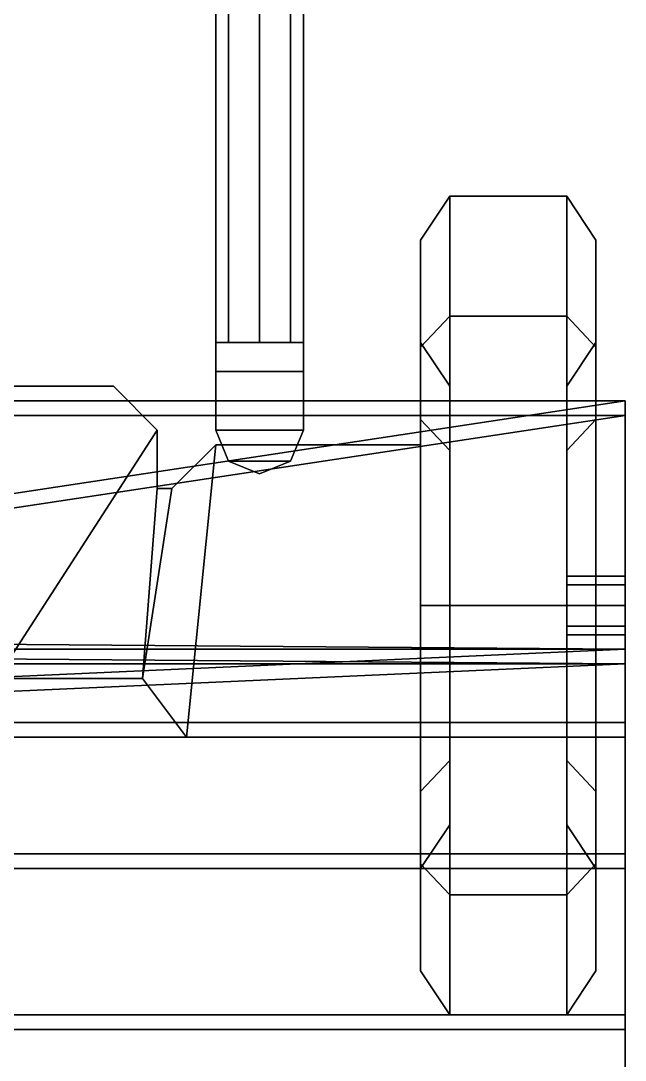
# Model space of a CAD drawing. Header units: millimetres. Extents: x -0.65 to 1, y -1.13 to 8.58.
# Drawn here: x 0.197 to 0.61, y -0.311 to 0.4 of the extents above; entities that cross this region are included whole.
import ezdxf

# ---------------------------------------------------------------- set-up
doc = ezdxf.new("R2010")
doc.units = ezdxf.units.MM
for name, color, linetype in [('trail1', 5, 'Continuous'), ('turret', 2, 'Continuous'), ('wheels', 2, 'Continuous')]:
    doc.layers.add(name, color=color, linetype=linetype)

msp = doc.modelspace()

# ---------------------------------------------------------------- linework, layer by layer
for points in [[(0.18, -0.05, 0.38), (0.29, 0.12, 0.38), (0.26, 0.15, 0.38), (-0.26, 0.15, 0.38)], [(-0.26, 0.15, 0.24), (0.26, 0.15, 0.24), (0.29, 0.12, 0.24), (0.18, -0.05, 0.24)], [(0.26, 0.15, 0.24), (-0.26, 0.15, 0.24), (-0.26, 0.15, 0.38), (0.26, 0.15, 0.38)], [(0.29, 0.12, 0.24), (0.26, 0.15, 0.24), (0.26, 0.15, 0.38), (0.29, 0.12, 0.38)], [(0.28, -0.05, 0.38), (0.29, 0.08, 0.38), (0.29, 0.12, 0.38), (0.18, -0.05, 0.38)], [(0.18, -0.05, 0.24), (0.29, 0.12, 0.24), (0.29, 0.08, 0.24), (0.28, -0.05, 0.24)], [(0.29, 0.08, 0.24), (0.29, 0.12, 0.24), (0.29, 0.12, 0.38), (0.29, 0.08, 0.38)], [(0.31, -0.09, 0.38), (0.33, 0.11, 0.38), (0.3, 0.08, 0.38), (0.28, -0.05, 0.38)], [(0.28, -0.05, 0.24), (0.3, 0.08, 0.24), (0.33, 0.11, 0.24), (0.31, -0.09, 0.24)], [(0.33, 0.11, 0.24), (0.3, 0.08, 0.24), (0.3, 0.08, 0.38), (0.33, 0.11, 0.38)], [(0.47, -0.09, 0.38), (0.47, 0.11, 0.38), (0.33, 0.11, 0.38), (0.31, -0.09, 0.38)], [(0.31, -0.09, 0.24), (0.33, 0.11, 0.24), (0.47, 0.11, 0.24), (0.47, -0.09, 0.24)], [(0.47, 0.11, 0.24), (0.33, 0.11, 0.24), (0.33, 0.11, 0.38), (0.47, 0.11, 0.38)], [(0.47, -0.09, 0.24), (0.47, 0.11, 0.24), (0.47, 0.11, 0.38), (0.47, -0.09, 0.38)], [(0.28, -0.05, 0.38), (0.3, 0.08, 0.38), (0.29, 0.08, 0.38), (0.28, -0.05, 0.38)], [(0.28, -0.05, 0.24), (0.29, 0.08, 0.24), (0.3, 0.08, 0.24), (0.28, -0.05, 0.24)], [(0.3, 0.08, 0.24), (0.29, 0.08, 0.24), (0.29, 0.08, 0.38), (0.3, 0.08, 0.38)], [(0.18, -0.05, 0.24), (0.28, -0.05, 0.24), (0.28, -0.05, 0.38), (0.18, -0.05, 0.38)], [(0.28, -0.05, 0.24), (0.31, -0.09, 0.24), (0.31, -0.09, 0.38), (0.28, -0.05, 0.38)], [(0.31, -0.09, 0.24), (0.47, -0.09, 0.24), (0.47, -0.09, 0.38), (0.31, -0.09, 0.38)]]:
    msp.add_3dface(points)
at = {"layer": 'trail1'}
for points in [[(0.33879, 1.77, 0.33121), (0.33, 1.77, 0.31), (0.33, 0.18, 0.31), (0.33879, 0.18, 0.33121)], [(0.33, 1.77, 0.31), (0.33879, 1.77, 0.28879), (0.33879, 0.18, 0.28879), (0.33, 0.18, 0.31)], [(0.36, 1.77, 0.34), (0.33879, 1.77, 0.33121), (0.33879, 0.18, 0.33121), (0.36, 0.18, 0.34)], [(0.33879, 1.77, 0.28879), (0.36, 1.77, 0.28), (0.36, 0.18, 0.28), (0.33879, 0.18, 0.28879)], [(0.38121, 1.77, 0.33121), (0.36, 1.77, 0.34), (0.36, 0.18, 0.34), (0.38121, 0.18, 0.33121)], [(0.36, 1.77, 0.28), (0.38121, 1.77, 0.28879), (0.38121, 0.18, 0.28879), (0.36, 0.18, 0.28)], [(0.39, 1.77, 0.31), (0.38121, 1.77, 0.33121), (0.38121, 0.18, 0.33121), (0.39, 0.18, 0.31)], [(0.38121, 1.77, 0.28879), (0.39, 1.77, 0.31), (0.39, 0.18, 0.31), (0.38121, 0.18, 0.28879)], [(0.33, 0.16, 0.34), (0.33, 0.12, 0.34), (0.33, 0.12, 0.36), (0.33, 0.18, 0.36)], [(0.33, 0.18, 0.36), (0.33, 0.12, 0.36), (0.39, 0.12, 0.36), (0.39, 0.18, 0.36)], [(0.39, 0.18, 0.26), (0.39, 0.12, 0.26), (0.33, 0.12, 0.26), (0.33, 0.18, 0.26)], [(0.33, 0.12, 0.28), (0.33, 0.16, 0.28), (0.33, 0.18, 0.26), (0.33, 0.12, 0.26)], [(0.33, 0.16, 0.28), (0.33, 0.16, 0.34), (0.33, 0.18, 0.36), (0.33, 0.18, 0.26)], [(0.33, 0.18, 0.26), (0.33, 0.18, 0.36), (0.39, 0.18, 0.36), (0.39, 0.18, 0.26)], [(0.39, 0.12, 0.34), (0.39, 0.16, 0.34), (0.39, 0.18, 0.36), (0.39, 0.12, 0.36)], [(0.39, 0.16, 0.28), (0.39, 0.12, 0.28), (0.39, 0.12, 0.26), (0.39, 0.18, 0.26)], [(0.39, 0.16, 0.34), (0.39, 0.16, 0.28), (0.39, 0.18, 0.26), (0.39, 0.18, 0.36)], [(0.33, 0.16, 0.28), (0.33, 0.12, 0.28), (0.39, 0.12, 0.28), (0.39, 0.16, 0.28)], [(0.33, 0.16, 0.34), (0.33, 0.16, 0.28), (0.39, 0.16, 0.28), (0.39, 0.16, 0.34)], [(0.33, 0.12, 0.34), (0.33879, 0.09879, 0.34), (0.33879, 0.09879, 0.36), (0.33, 0.12, 0.36)], [(0.33, 0.12, 0.36), (0.33879, 0.09879, 0.36), (0.38121, 0.09879, 0.36), (0.39, 0.12, 0.36)], [(0.39, 0.12, 0.26), (0.38121, 0.09879, 0.26), (0.33879, 0.09879, 0.26), (0.33, 0.12, 0.26)], [(0.33879, 0.09879, 0.28), (0.33, 0.12, 0.28), (0.33, 0.12, 0.26), (0.33879, 0.09879, 0.26)], [(0.33, 0.12, 0.28), (0.33879, 0.09879, 0.28), (0.38121, 0.09879, 0.28), (0.39, 0.12, 0.28)], [(0.38121, 0.09879, 0.34), (0.39, 0.12, 0.34), (0.39, 0.12, 0.36), (0.38121, 0.09879, 0.36)], [(0.39, 0.12, 0.28), (0.38121, 0.09879, 0.28), (0.38121, 0.09879, 0.26), (0.39, 0.12, 0.26)], [(0.33879, 0.09879, 0.34), (0.36, 0.09, 0.34), (0.36, 0.09, 0.36), (0.33879, 0.09879, 0.36)], [(0.33879, 0.09879, 0.36), (0.36, 0.09, 0.36), (0.36, 0.09, 0.36), (0.38121, 0.09879, 0.36)], [(0.38121, 0.09879, 0.26), (0.36, 0.09, 0.26), (0.36, 0.09, 0.26), (0.33879, 0.09879, 0.26)], [(0.36, 0.09, 0.28), (0.33879, 0.09879, 0.28), (0.33879, 0.09879, 0.26), (0.36, 0.09, 0.26)], [(0.33879, 0.09879, 0.28), (0.36, 0.09, 0.28), (0.36, 0.09, 0.28), (0.38121, 0.09879, 0.28)], [(0.36, 0.09, 0.34), (0.38121, 0.09879, 0.34), (0.38121, 0.09879, 0.36), (0.36, 0.09, 0.36)], [(0.38121, 0.09879, 0.28), (0.36, 0.09, 0.28), (0.36, 0.09, 0.26), (0.38121, 0.09879, 0.26)]]:
    msp.add_3dface(points, dxfattribs=at)
at = {"layer": 'turret'}
for points in [[(0.61, 0.13, 1.02), (0.61, 0.14, 1.02), (-0.61, 0.14, 1.02), (-0.61, 0.13, 1.02)], [(0.61, 0.14, 1.02), (-0.18, 0.02037, 0.83), (-0.25, 0.02037, 0.83), (-0.61, 0.14, 1.02)], [(-0.18, 0.02037, 0.83), (0.61, 0.14, 1.02), (0.61, -0.03, 0.75), (-0.18, -0.0237, 0.76)], [(0.61, -0.04, 0.75), (0.61, -0.03, 0.75), (0.61, 0.14, 1.02), (0.61, 0.13, 1.02)], [(-0.18, 0.01037, 0.83), (0.61, 0.13, 1.02), (-0.61, 0.13, 1.02), (-0.25, 0.01037, 0.83)], [(0.61, 0.13, 1.02), (-0.18, 0.01037, 0.83), (-0.18, -0.0337, 0.76), (0.61, -0.04, 0.75)], [(-0.18, -0.0237, 0.76), (0.61, -0.03, 0.75), (-0.61, -0.03, 0.75), (-0.25, -0.0237, 0.76)], [(0.61, -0.03, 0.75), (0.05, -0.055, 0.73), (-0.05, -0.055, 0.73), (-0.61, -0.03, 0.75)], [(0.61, -0.04, 0.75), (-0.18, -0.0337, 0.76), (-0.25, -0.0337, 0.76), (-0.61, -0.04, 0.75)], [(0.61, -0.03, 0.75), (0.61, -0.08, 0.71), (0.08, -0.08, 0.71), (0.05, -0.055, 0.73)], [(0.61, -0.09, 0.71), (0.61, -0.08, 0.71), (0.61, -0.03, 0.75), (0.61, -0.04, 0.75)], [(0.05, -0.065, 0.73), (0.61, -0.04, 0.75), (-0.61, -0.04, 0.75), (-0.05, -0.065, 0.73)], [(0.61, -0.09, 0.71), (0.61, -0.04, 0.75), (0.05, -0.065, 0.73), (0.08, -0.09, 0.71)], [(0.61, -0.08, 0.71), (0.61, -0.17, 0.67), (0.08, -0.17, 0.67), (0.08, -0.08, 0.71)], [(0.61, -0.18, 0.67), (0.61, -0.17, 0.67), (0.61, -0.08, 0.71), (0.61, -0.09, 0.71)], [(0.61, -0.18, 0.67), (0.61, -0.09, 0.71), (0.08, -0.09, 0.71), (0.08, -0.18, 0.67)], [(0.61, -0.17, 0.67), (0.61, -0.28, 0.61), (0.08, -0.28, 0.61), (0.08, -0.17, 0.67)], [(0.61, -0.29, 0.61), (0.61, -0.28, 0.61), (0.61, -0.17, 0.67), (0.61, -0.18, 0.67)], [(0.61, -0.29, 0.61), (0.61, -0.18, 0.67), (0.08, -0.18, 0.67), (0.08, -0.29, 0.61)], [(0.61, -0.28, 0.61), (0.61, -0.42, 0.5), (0.08, -0.42, 0.5), (0.08, -0.28, 0.61)], [(0.61, -0.43, 0.5), (0.61, -0.42, 0.5), (0.61, -0.28, 0.61), (0.61, -0.29, 0.61)], [(0.61, -0.43, 0.5), (0.61, -0.29, 0.61), (0.08, -0.29, 0.61), (0.08, -0.43, 0.5)]]:
    msp.add_3dface(points, dxfattribs=at)
at = {"layer": 'wheels'}
for points in [[(0.49, 0.28, 0.3), (0.49, 0.19799, 0.10201), (0.47, 0.17678, 0.12322), (0.47, 0.25, 0.3)], [(0.49, 0.19799, 0.49799), (0.49, 0.28, 0.3), (0.47, 0.25, 0.3), (0.47, 0.17678, 0.47678)], [(0.49, 0.19799, 0.10201), (0.49, 0.28, 0.3), (0.57, 0.28, 0.3), (0.57, 0.19799, 0.10201)], [(0.49, 0.28, 0.3), (0.49, 0.19799, 0.49799), (0.57, 0.19799, 0.49799), (0.57, 0.28, 0.3)], [(0.57, 0.19799, 0.10201), (0.57, 0.28, 0.3), (0.59, 0.25, 0.3), (0.59, 0.17678, 0.12322)], [(0.57, 0.28, 0.3), (0.57, 0.19799, 0.49799), (0.59, 0.17678, 0.47678), (0.59, 0.25, 0.3)], [(0.47, 0.25, 0.3), (0.47, 0.17678, 0.12322), (0.47, 0.12728, 0.17272), (0.47, 0.18, 0.3)], [(0.47, 0.17678, 0.47678), (0.47, 0.25, 0.3), (0.47, 0.18, 0.3), (0.47, 0.12728, 0.42728)], [(0.59, 0.17678, 0.12322), (0.59, 0.25, 0.3), (0.59, 0.18, 0.3), (0.59, 0.12728, 0.17272)], [(0.59, 0.25, 0.3), (0.59, 0.17678, 0.47678), (0.59, 0.12728, 0.42728), (0.59, 0.18, 0.3)], [(0.49, 0.19799, 0.10201), (0.49, 0, 0.02), (0.47, 0, 0.05), (0.47, 0.17678, 0.12322)], [(0.49, 0, 0.58), (0.49, 0.19799, 0.49799), (0.47, 0.17678, 0.47678), (0.47, 0, 0.55)], [(0.49, 0, 0.02), (0.49, 0.19799, 0.10201), (0.57, 0.19799, 0.10201), (0.57, 0, 0.02)], [(0.49, 0.19799, 0.49799), (0.49, 0, 0.58), (0.57, 0, 0.58), (0.57, 0.19799, 0.49799)], [(0.57, 0, 0.02), (0.57, 0.19799, 0.10201), (0.59, 0.17678, 0.12322), (0.59, 0, 0.05)], [(0.57, 0.19799, 0.49799), (0.57, 0, 0.58), (0.59, 0, 0.55), (0.59, 0.17678, 0.47678)], [(0.47, 0.12728, 0.42728), (0.47, 0.18, 0.3), (0.49, 0.15, 0.3), (0.49, 0.10607, 0.40607)], [(0.47, 0.18, 0.3), (0.47, 0.12728, 0.17272), (0.49, 0.10607, 0.19393), (0.49, 0.15, 0.3)], [(0.59, 0.18, 0.3), (0.59, 0.12728, 0.42728), (0.57, 0.10607, 0.40607), (0.57, 0.15, 0.3)], [(0.59, 0.12728, 0.17272), (0.59, 0.18, 0.3), (0.57, 0.15, 0.3), (0.57, 0.10607, 0.19393)], [(0.47, 0.17678, 0.12322), (0.47, 0, 0.05), (0.47, 0, 0.12), (0.47, 0.12728, 0.17272)], [(0.47, 0, 0.55), (0.47, 0.17678, 0.47678), (0.47, 0.12728, 0.42728), (0.47, 0, 0.48)], [(0.59, 0, 0.05), (0.59, 0.17678, 0.12322), (0.59, 0.12728, 0.17272), (0.59, 0, 0.12)], [(0.59, 0.17678, 0.47678), (0.59, 0, 0.55), (0.59, 0, 0.48), (0.59, 0.12728, 0.42728)], [(0.49, -0.10607, 0.19393), (0.49, 0.15, 0.3), (0.49, 0.10607, 0.19393), (0.49, 0, 0.15)], [(0.49, -0.15, 0.3), (0.49, 0.10607, 0.40607), (0.49, 0.15, 0.3), (0.49, -0.10607, 0.19393)], [(0.57, 0.10607, 0.19393), (0.57, 0.15, 0.3), (0.57, 0.02, 0.3), (0.57, 0.01414, 0.28586)], [(0.57, 0.15, 0.3), (0.57, 0.10607, 0.40607), (0.57, 0.01414, 0.31414), (0.57, 0.02, 0.3)], [(0.47, 0.12728, 0.17272), (0.47, 0, 0.12), (0.49, 0, 0.15), (0.49, 0.10607, 0.19393)], [(0.47, 0, 0.48), (0.47, 0.12728, 0.42728), (0.49, 0.10607, 0.40607), (0.49, 0, 0.45)], [(0.59, 0, 0.12), (0.59, 0.12728, 0.17272), (0.57, 0.10607, 0.19393), (0.57, 0, 0.15)], [(0.59, 0.12728, 0.42728), (0.59, 0, 0.48), (0.57, 0, 0.45), (0.57, 0.10607, 0.40607)], [(0.49, -0.10607, 0.40607), (0.49, 0, 0.45), (0.49, 0.10607, 0.40607), (0.49, -0.15, 0.3)], [(0.57, 0.10607, 0.40607), (0.57, 0, 0.45), (0.57, 0, 0.32), (0.57, 0.01414, 0.31414)], [(0.57, 0, 0.15), (0.57, 0.10607, 0.19393), (0.57, 0.01414, 0.28586), (0.57, 0, 0.28)], [(0.57, 0.02, 0.3), (0.57, 0.01414, 0.31414), (0.61, 0.01414, 0.31414), (0.61, 0.02, 0.3)], [(0.57, 0.01414, 0.28586), (0.57, 0.02, 0.3), (0.61, 0.02, 0.3), (0.61, 0.01414, 0.28586)], [(0.61, 0, 0.28), (0.61, 0.01414, 0.28586), (0.61, 0.02, 0.3), (0.61, -0.01414, 0.28586)], [(0.61, -0.01414, 0.28586), (0.61, 0.02, 0.3), (0.61, 0.01414, 0.31414), (0.61, -0.02, 0.3)], [(0.57, 0.01414, 0.31414), (0.57, 0, 0.32), (0.61, 0, 0.32), (0.61, 0.01414, 0.31414)], [(0.57, 0, 0.28), (0.57, 0.01414, 0.28586), (0.61, 0.01414, 0.28586), (0.61, 0, 0.28)], [(0.61, -0.02, 0.3), (0.61, 0.01414, 0.31414), (0.61, 0, 0.32), (0.61, -0.01414, 0.31414)], [(0.47, 0, 0.12), (0.47, -0.12728, 0.17272), (0.49, -0.10607, 0.19393), (0.49, 0, 0.15)], [(0.47, 0, 0.05), (0.47, -0.17678, 0.12322), (0.47, -0.12728, 0.17272), (0.47, 0, 0.12)], [(0.49, 0, 0.02), (0.49, -0.19799, 0.10201), (0.47, -0.17678, 0.12322), (0.47, 0, 0.05)], [(0.47, -0.12728, 0.42728), (0.47, 0, 0.48), (0.49, 0, 0.45), (0.49, -0.10607, 0.40607)], [(0.49, -0.19799, 0.49799), (0.49, 0, 0.58), (0.47, 0, 0.55), (0.47, -0.17678, 0.47678)], [(0.47, -0.17678, 0.47678), (0.47, 0, 0.55), (0.47, 0, 0.48), (0.47, -0.12728, 0.42728)], [(0.49, -0.19799, 0.10201), (0.49, 0, 0.02), (0.57, 0, 0.02), (0.57, -0.19799, 0.10201)], [(0.49, 0, 0.58), (0.49, -0.19799, 0.49799), (0.57, -0.19799, 0.49799), (0.57, 0, 0.58)], [(0.59, -0.12728, 0.17272), (0.59, 0, 0.12), (0.57, 0, 0.15), (0.57, -0.10607, 0.19393)], [(0.57, -0.19799, 0.10201), (0.57, 0, 0.02), (0.59, 0, 0.05), (0.59, -0.17678, 0.12322)], [(0.59, 0, 0.48), (0.59, -0.12728, 0.42728), (0.57, -0.10607, 0.40607), (0.57, 0, 0.45)], [(0.57, 0, 0.45), (0.57, -0.10607, 0.40607), (0.57, -0.01414, 0.31414), (0.57, 0, 0.32)], [(0.57, -0.10607, 0.19393), (0.57, 0, 0.15), (0.57, 0, 0.28), (0.57, -0.01414, 0.28586)], [(0.57, 0, 0.32), (0.57, -0.01414, 0.31414), (0.61, -0.01414, 0.31414), (0.61, 0, 0.32)], [(0.57, -0.01414, 0.28586), (0.57, 0, 0.28), (0.61, 0, 0.28), (0.61, -0.01414, 0.28586)], [(0.57, 0, 0.58), (0.57, -0.19799, 0.49799), (0.59, -0.17678, 0.47678), (0.59, 0, 0.55)], [(0.59, -0.17678, 0.12322), (0.59, 0, 0.05), (0.59, 0, 0.12), (0.59, -0.12728, 0.17272)], [(0.59, 0, 0.55), (0.59, -0.17678, 0.47678), (0.59, -0.12728, 0.42728), (0.59, 0, 0.48)], [(0.57, -0.15, 0.3), (0.57, -0.10607, 0.19393), (0.57, -0.01414, 0.28586), (0.57, -0.02, 0.3)], [(0.57, -0.10607, 0.40607), (0.57, -0.15, 0.3), (0.57, -0.02, 0.3), (0.57, -0.01414, 0.31414)], [(0.57, -0.01414, 0.31414), (0.57, -0.02, 0.3), (0.61, -0.02, 0.3), (0.61, -0.01414, 0.31414)], [(0.57, -0.02, 0.3), (0.57, -0.01414, 0.28586), (0.61, -0.01414, 0.28586), (0.61, -0.02, 0.3)], [(0.47, -0.18, 0.3), (0.47, -0.12728, 0.42728), (0.49, -0.10607, 0.40607), (0.49, -0.15, 0.3)], [(0.47, -0.12728, 0.17272), (0.47, -0.18, 0.3), (0.49, -0.15, 0.3), (0.49, -0.10607, 0.19393)], [(0.59, -0.12728, 0.42728), (0.59, -0.18, 0.3), (0.57, -0.15, 0.3), (0.57, -0.10607, 0.40607)], [(0.59, -0.18, 0.3), (0.59, -0.12728, 0.17272), (0.57, -0.10607, 0.19393), (0.57, -0.15, 0.3)], [(0.47, -0.17678, 0.12322), (0.47, -0.25, 0.3), (0.47, -0.18, 0.3), (0.47, -0.12728, 0.17272)], [(0.47, -0.25, 0.3), (0.47, -0.17678, 0.47678), (0.47, -0.12728, 0.42728), (0.47, -0.18, 0.3)], [(0.59, -0.25, 0.3), (0.59, -0.17678, 0.12322), (0.59, -0.12728, 0.17272), (0.59, -0.18, 0.3)], [(0.59, -0.17678, 0.47678), (0.59, -0.25, 0.3), (0.59, -0.18, 0.3), (0.59, -0.12728, 0.42728)], [(0.49, -0.19799, 0.10201), (0.49, -0.28, 0.3), (0.47, -0.25, 0.3), (0.47, -0.17678, 0.12322)], [(0.49, -0.28, 0.3), (0.49, -0.19799, 0.49799), (0.47, -0.17678, 0.47678), (0.47, -0.25, 0.3)], [(0.57, -0.28, 0.3), (0.57, -0.19799, 0.10201), (0.59, -0.17678, 0.12322), (0.59, -0.25, 0.3)], [(0.57, -0.19799, 0.49799), (0.57, -0.28, 0.3), (0.59, -0.25, 0.3), (0.59, -0.17678, 0.47678)], [(0.49, -0.28, 0.3), (0.49, -0.19799, 0.10201), (0.57, -0.19799, 0.10201), (0.57, -0.28, 0.3)], [(0.49, -0.19799, 0.49799), (0.49, -0.28, 0.3), (0.57, -0.28, 0.3), (0.57, -0.19799, 0.49799)]]:
    msp.add_3dface(points, dxfattribs=at)

doc.saveas('drawing.dxf')
